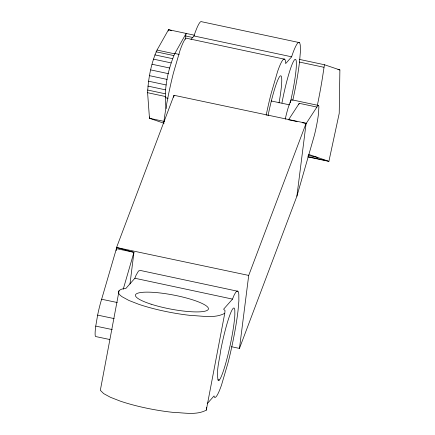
<?xml version="1.0" encoding="UTF-8"?>
<svg xmlns="http://www.w3.org/2000/svg" width="435" height="435" viewBox="0 0 435 435"><rect width="100%" height="100%" fill="white"/><g stroke="black" fill="none" stroke-linecap="round" stroke-linejoin="round"><path stroke-width="0.65" d="M299.264 59.361L324.439 64.739L339.887 69.943L339.224 113.339L328.882 161.39L307.67 156.861M164.082 123.279L149.471 118.282L147.595 92.704C148.34 78.213 151.097 63.347 157.035 50.068L168.53 29.672L194.75 35.273M166.105 108.576C163.576 90.056 167.524 70.883 174.652 53.831L186.142 33.435L185.141 39.286M119.076 290.743L100.333 390.304L103.688 393.615L110.425 397.285L120.103 401.065A54.375 10.467 10.8 0 0 172.945 412.353C183.902 412.646 196.152 415.534 206.293 410.145L206.56 407.416M206.293 410.145L224.764 313.314L225.031 310.585L223.617 309.187L232.513 299.106L233.747 295.974A54.375 6.041 -77.9 0 1 238.815 294.337L238.88 300.786L238.081 310.198A54.375 6.041 -77.9 0 1 228.081 362.611L221.497 385.111A54.375 6.041 -77.9 0 1 214.433 397.226L214.042 395.937L207.196 403.696M129.994 283.99L133.931 252.333L116.564 247.482L173.989 95.287L306.131 123.23L296.893 196.218L239.467 348.408L231.502 346.728M116.161 250.658L116.564 247.482L248.711 275.426L306.131 123.23M173.734 97.293L173.989 95.287M239.467 348.408L248.711 275.426M324.439 64.739L322.531 77.212A72.498 8.053 -77.9 0 1 317.332 105.444M109.772 339.512L95.896 336.598A22.653 2.583 -78.1 0 1 95.749 326.109L97.63 315.114A22.653 2.583 -78.1 0 1 101.638 299.242L116.422 248.641L133.931 252.333L123.208 289.318M281.951 103.062L282.179 101.768A37.154 4.127 -77.9 0 1 296.289 61.46L296.333 65.87A37.154 4.127 -77.9 0 1 290.232 102.888M149.754 116.961L149.471 118.282L164.479 121.468M168.247 30.999L168.53 29.672L171.749 30.76M296.893 196.218L314.249 135.774A22.653 2.496 -78 0 0 318.485 113.823L318.877 106.918A22.653 2.496 -78 0 0 316.892 107.064L299.269 103.329L288.563 119.766L297.045 121.561M191.008 39.351L193.999 35.964L194.668 33.865A54.375 6.041 -77.9 0 1 201.731 21.75L299.367 42.603M266.155 115.335A54.375 6.041 -77.9 0 1 271.059 93.835L277.644 71.335A54.375 6.041 -77.9 0 1 285.637 62.27L285.654 63.597L291.635 56.816L292.298 54.718A54.375 6.041 -77.9 0 1 300.297 45.653L300.362 52.108L299.563 61.52A54.375 6.041 -77.9 0 1 292.777 100.382M224.764 313.314C214.624 318.697 202.373 315.81 191.416 315.522A54.375 10.467 10.8 0 1 138.575 304.234L128.901 300.454L122.159 296.784A54.375 10.467 10.8 0 1 122.947 288.78L125.987 288.334L134.877 278.253L136.111 275.121L138.52 270.989L140.249 270.434L237.885 291.287M306.18 123.491L316.892 107.064M219.327 380.07L218.147 380.451C216.086 370.566 219.485 360.3 220.692 350.447A37.154 4.127 -77.9 0 1 234.808 310.144L234.851 314.554A37.154 4.127 -77.9 0 1 228.592 352.241A37.154 4.127 -77.9 0 1 219.327 380.07L218.006 379.788M101.638 299.242L117.298 302.532M97.63 315.114L114.149 318.589M95.749 326.109L112.268 329.578M318.534 105.466L292.103 99.865A22.653 2.496 -78 0 0 285.219 119.168M271.097 100.947L289.601 104.868M302.265 122.665L305.528 123.355M193.999 35.964L291.635 56.816M185.598 35.974L192.879 37.53M337.903 69.518L339.887 69.943M299.378 62.042L323.896 67.278M284.707 59.22L187.077 38.367A54.375 6.041 -77.9 0 0 180.008 50.476L173.424 72.982A54.375 6.041 -77.9 0 0 163.636 123.589M179.149 54.402L175.37 53.597A22.653 2.518 -77.9 0 0 174.652 53.831L157.035 50.068M156.034 51.787L173.647 55.549M154.811 54.881L172.429 58.643M153.463 59.133L171.075 62.896M152.071 64.255L169.683 68.018M150.733 69.899L168.345 73.662M149.542 75.679L167.154 79.442M148.574 81.204L166.192 84.966M147.905 86.092L165.517 89.855M147.568 90.018L165.186 93.781M147.595 92.704L165.213 96.467A22.653 2.518 -77.9 0 0 165.599 97.739L168.117 98.277M308.11 155.387L317.392 157.367L328.882 161.39M308.404 156.758L326.968 160.722M134.877 278.253L232.513 299.106M308.546 154.392L317.392 157.367M298.818 104.346A22.653 2.496 -78 0 1 299.269 103.329M268.025 115.786A37.154 4.127 -77.9 0 1 279.776 76.419A37.154 4.127 -77.9 0 1 279.014 102.943M151.108 304.19A37.154 7.156 10.8 0 0 208.316 309.307A37.154 7.156 10.8 0 0 156.334 292.586A37.154 7.156 10.8 0 0 151.108 304.19"/></g></svg>
